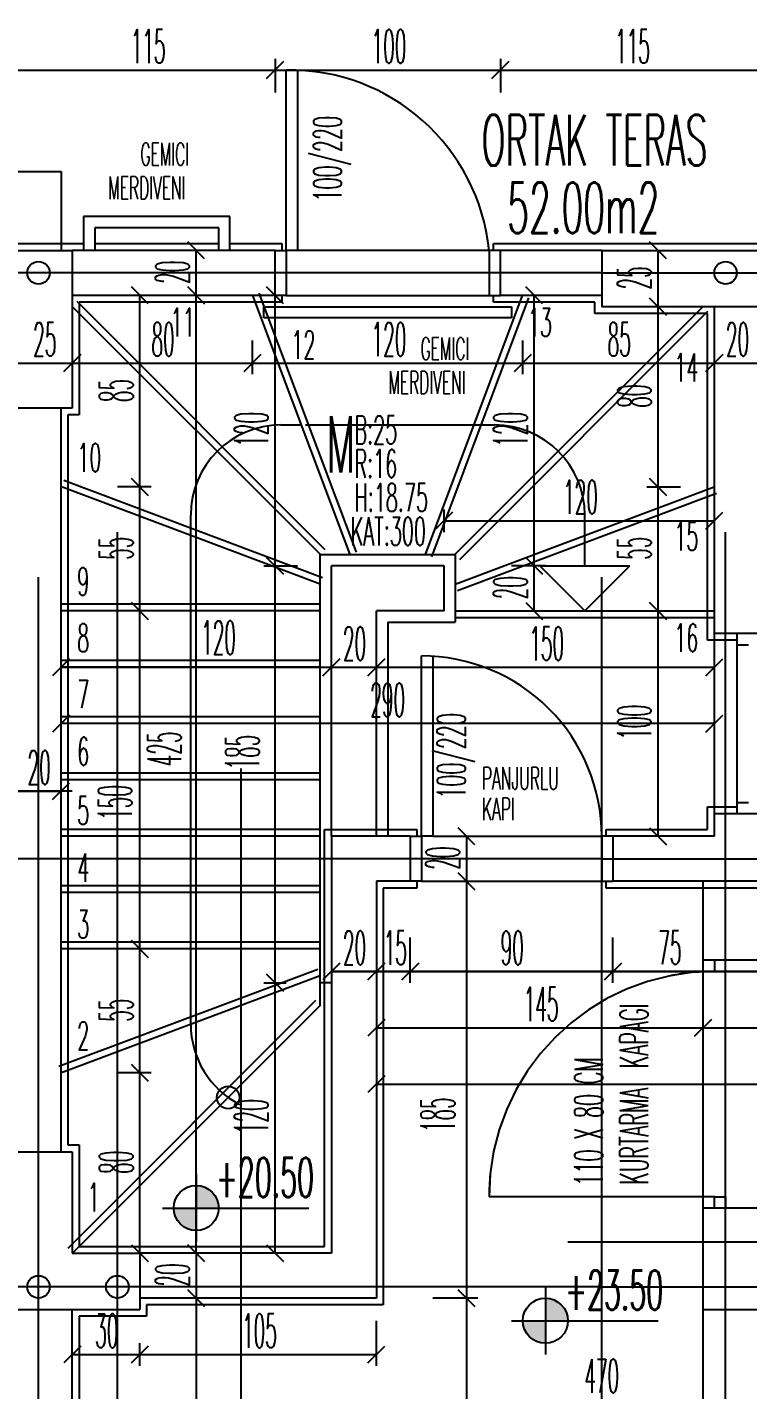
# Model space of a CAD drawing. Extents: x 78 to 306, y -397 to 18.
# Drawn here: x 276.9931 to 277.0571, y -396.5867 to -396.4658 of the extents above; entities that cross this region are included whole.
import ezdxf

# ---------------------------------------------------------------- set-up
doc = ezdxf.new("R2010")
doc.units = 0
doc.header["$LTSCALE"] = 0.5
doc.header["$MEASUREMENT"] = 0
for name, pattern in [('DASHDOT2', [0.5, 0.25, -0.125, 0, -0.125]), ('DASHED', [0.75, 0.5, -0.25]), ('DOT2', [0.125, 0, -0.125])]:
    doc.linetypes.add(name, pattern=pattern)
doc.layers.get('0').update_dxf_attribs({"linetype": 'CONTINUOUS'})
for name, color, linetype in [('AKS', 5, 'DASHDOT2'), ('ASHADE', 7, 'CONTINUOUS'), ('DUVAR', 6, 'CONTINUOUS'), ('IZDUSUM', 2, 'DOT2'), ('KAPI', 1, 'CONTINUOUS'), ('KOLON', 4, 'CONTINUOUS'), ('MERDIVEN', 3, 'CONTINUOUS'), ('OLCU', 31, 'CONTINUOUS'), ('SIVA', 7, 'CONTINUOUS'), ('TARAMA', 8, 'CONTINUOUS')]:
    doc.layers.add(name, color=color, linetype=linetype)
doc.styles.add('ICMEKAN', font='romans.shx', dxfattribs={"width": 0.55, "height": 0.2})
doc.styles.add('OLCU', font='romans.shx', dxfattribs={"width": 0.6, "height": 0.125})
doc.styles.add('OLCUIC', font='ROMANS.SHX', dxfattribs={"width": 0.4, "height": 0.15})

msp = doc.modelspace()

# ---------------------------------------------------------------- hatches: boundary and pattern name
at = {"layer": 'MERDIVEN'}
h = msp.add_hatch(color=256, dxfattribs=at)
h.paths.add_polyline_path([(277.008143941935, -396.5685598737721), (277.008143941935, -396.5705598737721), (277.010143941935, -396.5705598737721, 0.4142135623730743)])
h.paths.add_polyline_path([(277.008143941935, -396.5725598737721), (277.008143941935, -396.5705598737721), (277.006143941935, -396.5705598737721, 0.4142135623730743)])
h = msp.add_hatch(color=256, dxfattribs=at)
h.paths.add_polyline_path([(277.039143941935, -396.5785598737721), (277.039143941935, -396.5805598737721), (277.041143941935, -396.5805598737721, 0.4142135623730743)])
h.paths.add_polyline_path([(277.039143941935, -396.5825598737721), (277.039143941935, -396.5805598737721), (277.037143941935, -396.5805598737721, 0.4142135623730743)])

# ---------------------------------------------------------------- linework, layer by layer
at = {"color": 0, "linetype": 'ByBlock'}
for p, q in [((277.015893941935, -396.4688098737721), (277.014393941935, -396.4703098737721)), ((277.014393941935, -396.4703098737721), (277.015893941935, -396.4688098737721)), ((277.035893941935, -396.4688098737721), (277.034393941935, -396.4703098737721)), ((277.034393941935, -396.4703098737721), (277.035893941935, -396.4688098737721)), ((277.008893941935, -396.4863098737721), (277.007393941935, -396.4848098737721)), ((277.049893941935, -396.4863098737721), (277.048393941935, -396.4848098737721)), ((277.003893941935, -396.4903098737721), (277.002393941935, -396.4888098737721)), ((277.008893941935, -396.4903098737721), (277.007393941935, -396.4888098737721)), ((277.007393941935, -396.4888098737721), (277.008893941935, -396.4903098737721)), ((277.015893941935, -396.4903098737721), (277.014393941935, -396.4888098737721)), ((277.038893941935, -396.4903098737721), (277.037393941935, -396.4888098737721)), ((277.048393941935, -396.4898098737721), (277.049893941935, -396.4913098737721)), ((277.049893941935, -396.4913098737721), (277.048393941935, -396.4898098737721)), ((276.997893941935, -396.4948098737721), (276.996393941935, -396.4963098737721)), ((276.996393941935, -396.4963098737721), (276.997893941935, -396.4948098737721)), ((277.013893941935, -396.4948098737721), (277.012393941935, -396.4963098737721)), ((277.012393941935, -396.4963098737721), (277.013893941935, -396.4948098737721)), ((277.037893941935, -396.4948098737721), (277.036393941935, -396.4963098737721)), ((277.036393941935, -396.4963098737721), (277.037893941935, -396.4948098737721)), ((277.054893941935, -396.4948098737721), (277.053393941935, -396.4963098737721)), ((277.053393941935, -396.4963098737721), (277.054893941935, -396.4948098737721)), ((277.002393941935, -396.5058098737721), (277.003893941935, -396.5073098737721)), ((277.003893941935, -396.5073098737721), (277.002393941935, -396.5058098737721)), ((277.048393941935, -396.5058098737721), (277.049893941935, -396.5073098737721)), ((277.049893941935, -396.5073098737721), (277.048393941935, -396.5058098737721)), ((277.030893941935, -396.5088098737721), (277.029393941935, -396.5103098737721)), ((277.053393941935, -396.5103098737721), (277.054893941935, -396.5088098737721)), ((277.014393941935, -396.5128098737721), (277.015893941935, -396.5143098737721)), ((277.015893941935, -396.5143098737721), (277.014393941935, -396.5128098737721)), ((277.037393941935, -396.5128098737721), (277.038893941935, -396.5143098737721)), ((277.038893941935, -396.5143098737721), (277.037393941935, -396.5128098737721)), ((277.002393941935, -396.5168098737721), (277.003893941935, -396.5183098737721)), ((277.003893941935, -396.5183098737721), (277.002393941935, -396.5168098737721)), ((277.037393941935, -396.5168098737721), (277.038893941935, -396.5183098737721)), ((277.048393941935, -396.5168098737721), (277.049893941935, -396.5183098737721)), ((277.049893941935, -396.5183098737721), (277.048393941935, -396.5168098737721)), ((276.996893941935, -396.5218098737721), (276.995393941935, -396.5233098737721)), ((277.020893941935, -396.5218098737721), (277.019393941935, -396.5233098737721)), ((277.019393941935, -396.5233098737721), (277.020893941935, -396.5218098737721)), ((277.024893941935, -396.5218098737721), (277.023393941935, -396.5233098737721)), ((277.023393941935, -396.5233098737721), (277.024893941935, -396.5218098737721)), ((277.053393941935, -396.5233098737721), (277.054893941935, -396.5218098737721)), ((276.996893941935, -396.5268098737721), (276.995393941935, -396.5283098737721)), ((277.053393941935, -396.5283098737721), (277.054893941935, -396.5268098737721)), ((276.995393941935, -396.5343098737721), (276.996893941935, -396.5328098737721)), ((277.032893941935, -396.5383098737721), (277.031393941935, -396.5368098737721)), ((277.048393941935, -396.5368098737721), (277.049893941935, -396.5383098737721)), ((277.032893941935, -396.5423098737721), (277.031393941935, -396.5408098737721)), ((277.031393941935, -396.5408098737721), (277.032893941935, -396.5423098737721)), ((277.002393941935, -396.5468098737721), (277.003893941935, -396.5483098737721)), ((277.003893941935, -396.5483098737721), (277.002393941935, -396.5468098737721)), ((277.020893941935, -396.5488098737721), (277.019393941935, -396.5503098737721)), ((277.024893941935, -396.5488098737721), (277.023393941935, -396.5503098737721)), ((277.023393941935, -396.5503098737721), (277.024893941935, -396.5488098737721)), ((277.027893941935, -396.5488098737721), (277.026393941935, -396.5503098737721)), ((277.026393941935, -396.5503098737721), (277.027893941935, -396.5488098737721)), ((277.045893941935, -396.5488098737721), (277.044393941935, -396.5503098737721)), ((277.044393941935, -396.5503098737721), (277.045893941935, -396.5488098737721)), ((277.014393941935, -396.5498098737721), (277.015893941935, -396.5513098737721)), ((277.015893941935, -396.5513098737721), (277.014393941935, -396.5498098737721)), ((277.024893941935, -396.5538098737721), (277.023393941935, -396.5553098737721)), ((277.053893941935, -396.5538098737721), (277.052393941935, -396.5553098737721)), ((277.052393941935, -396.5553098737721), (277.053893941935, -396.5538098737721)), ((277.002393941935, -396.5578098737721), (277.003893941935, -396.5593098737721)), ((277.003893941935, -396.5593098737721), (277.002393941935, -396.5578098737721)), ((277.024893941935, -396.5588098737721), (277.023393941935, -396.5603098737721)), ((277.002393941935, -396.5738098737721), (277.003893941935, -396.5753098737721)), ((277.007393941935, -396.5738098737721), (277.008893941935, -396.5753098737721)), ((277.008893941935, -396.5753098737721), (277.007393941935, -396.5738098737721)), ((277.014393941935, -396.5738098737721), (277.015893941935, -396.5753098737721)), ((277.008893941935, -396.5793098737721), (277.007393941935, -396.5778098737721)), ((277.007393941935, -396.5778098737721), (277.008893941935, -396.5793098737721)), ((277.032893941935, -396.5793098737721), (277.031393941935, -396.5778098737721)), ((277.031393941935, -396.5778098737721), (277.032893941935, -396.5793098737721)), ((276.997893941935, -396.5828098737721), (276.996393941935, -396.5843098737721)), ((277.003893941935, -396.5828098737721), (277.002393941935, -396.5843098737721)), ((277.002393941935, -396.5843098737721), (277.003893941935, -396.5828098737721)), ((277.023393941935, -396.5843098737721), (277.024893941935, -396.5828098737721))]:
    msp.add_line(p, q, dxfattribs=at)
at = {"layer": 'AKS'}
for p, q in [((276.9941439419356, -396.8395598737792), (276.9941439419356, -396.3515598737792)), ((277.0441439419356, -396.8395598737792), (277.0441439419356, -396.3515598737792)), ((277.0011439419356, -396.8355598737792), (277.0011439419356, -396.3555598737792)), ((277.0551439419356, -396.8355598737792), (277.0551439419356, -396.3555598737792)), ((277.0441439419345, -396.4875598737792), (276.7521439419344, -396.4875598737792)), ((277.0441439419356, -396.4875598737792), (277.3361439419356, -396.4875598737792)), ((277.0441439419345, -396.5395598737792), (276.7481439419352, -396.5395598737792)), ((277.0441439419356, -396.5395598737792), (277.3401439419349, -396.5395598737792)), ((277.0441439419345, -396.5775598737792), (276.7481439419352, -396.5775598737792)), ((277.0441439419356, -396.5775598737792), (277.3401439419349, -396.5775598737792))]:
    msp.add_line(p, q, dxfattribs=at)
at = {"layer": 'ASHADE'}
for centre in [(276.9941439419355, -396.4875598737792), (277.0551439419356, -396.4875598737792), (276.9941439419355, -396.5775598737792), (277.0011439419355, -396.5775598737792)]:
    msp.add_circle(centre, 0.0009999999999999432, dxfattribs=at)
at = {"layer": 'DUVAR'}
for p, q in [((277.0151439419356, -396.4855598737771), (276.9971439419353, -396.4855598737775)), ((277.0151439419356, -396.4895598737764), (277.0151439419356, -396.4855598737772)), ((277.0441439419353, -396.4855598737768), (277.0351439419362, -396.4855598737769)), ((277.0351439419359, -396.4895598737755), (277.0351439419362, -396.4855598737769)), ((277.0151439419356, -396.4895598737763), (276.9971439419353, -396.4895598737771)), ((277.0441439419353, -396.4895598737752), (277.0351439419359, -396.4895598737756)), ((277.0541439419373, -396.5195598737716), (277.0541439419366, -396.4905598737813)), ((276.9961439419354, -396.5655598737721), (276.9961439419349, -396.4995598737721)), ((277.0581439419362, -396.5195598737719), (277.0541439419373, -396.5195598737716)), ((277.054143941936, -396.5375598737756), (277.0541439419371, -396.5355598737721)), ((277.0581439419362, -396.5355598737721), (277.0541439419371, -396.5355598737721)), ((277.0271439419353, -396.5375598737721), (277.0201439419353, -396.5375598737721)), ((277.0201439419353, -396.5375598737721), (277.0201439419353, -396.5745598737721)), ((277.0271439419353, -396.5375598737721), (277.0271439419353, -396.5415598737721)), ((277.054143941936, -396.5375598737721), (277.0451439419353, -396.5375598737721)), ((277.0451439419354, -396.5375598737721), (277.0451439419354, -396.5415598737721)), ((277.0271439419353, -396.5415598737721), (277.0241439419353, -396.5415598737721)), ((277.0241439419353, -396.5415598737721), (277.0241439419353, -396.5785598737721)), ((277.0601439419352, -396.5415598737721), (277.0451439419354, -396.5415598737721)), ((277.0201439419353, -396.5745598737721), (277.0031439419353, -396.5745598737721)), ((276.9971439419353, -396.609559873776), (276.9971439419353, -396.5795598737773)), ((277.0241439419353, -396.5785598737721), (277.0031439419353, -396.5785598737721))]:
    msp.add_line(p, q, dxfattribs=at)
at = {"layer": 'IZDUSUM', "ltscale": 0.6}
for p, q in [((276.9671439419293, -396.4785598737754), (276.9961439419353, -396.47855987378)), ((276.9961439419353, -396.4785598737754), (276.9961439419353, -396.4855598737721)), ((277.022360547796, -396.5123491997112), (277.0137355477945, -396.4893491997071)), ((277.0290509310877, -396.5127705478411), (277.0376759310892, -396.4897705478371)), ((277.0195980143567, -396.5121356097034), (276.997568206004, -396.4901058013507)), ((277.0315383976514, -396.5129841378408), (277.0535682060041, -396.4909543294881)), ((277.0193546159988, -396.5146118981327), (276.9963844243529, -396.5059980762655)), ((277.0313546160017, -396.5157354931458), (277.0543248076476, -396.5071216712786)), ((277.019143941935, -396.5169598737757), (276.9961439419348, -396.5169598737757)), ((277.0311439419357, -396.5181598737757), (277.0541439419358, -396.5181598737757)), ((277.019143941935, -396.5219598737757), (276.9961439419348, -396.5219598737757)), ((277.019143941935, -396.5269598737757), (276.9961439419348, -396.5269598737757)), ((277.019143941935, -396.5319598737757), (276.9961439419348, -396.5319598737757)), ((277.019143941935, -396.5369598737757), (276.9961439419348, -396.5369598737757)), ((277.019143941935, -396.5419598737757), (276.9961439419348, -396.5419598737757)), ((277.019143941935, -396.5469598737757), (276.9961439419348, -396.5469598737757)), ((277.0581439419352, -396.5485598737721), (277.053143941935, -396.5485598737721)), ((277.0189332678689, -396.5493842544064), (276.995963076223, -396.5579980762736)), ((277.0187494862193, -396.5521356097114), (276.9967494862273, -396.5741356097034)), ((277.0541439419351, -396.5695598737721), (277.0341439419352, -396.5695598737721)), ((277.0581439419352, -396.5705598737721), (277.053143941935, -396.5705598737721)), ((277.0531439419356, -396.5795598737752), (277.0911439419354, -396.5795598737778))]:
    msp.add_line(p, q, dxfattribs=at)
msp.add_arc((277.0541439419351, -396.5695598737721), 0.02, 90, 180, dxfattribs=at)
at = {"layer": 'KAPI', "linetype": 'DASHED', "ltscale": 0.4}
for p, q in [((277.0121439419351, -396.6315598737721), (277.0121439419351, -396.4320840608356)), ((276.841143941935, -396.5735598737721), (277.260143941935, -396.5735598737723))]:
    msp.add_line(p, q, dxfattribs=at)
at = {"layer": 'KAPI'}
for p, q in [((277.0161439419321, -396.4855598737716), (277.0161439419321, -396.4695598737716)), ((277.0171439419322, -396.4695598737716), (277.0171439419322, -396.4855598737716)), ((277.011143941935, -396.4825598737721), (276.998143941935, -396.4825598737721)), ((276.998143941935, -396.4825598737721), (276.998143941935, -396.4855598737721)), ((277.011143941935, -396.4855598737721), (277.011143941935, -396.4825598737721)), ((277.010143941935, -396.4835598737721), (276.999143941935, -396.4835598737721)), ((276.999143941935, -396.4835598737721), (276.999143941935, -396.4855598737721)), ((277.010143941935, -396.4855598737721), (277.010143941935, -396.4835598737721)), ((277.0151439419324, -396.4855598737716), (277.0161439419321, -396.4855598737716)), ((277.0171439419322, -396.4855598737716), (277.0161439419321, -396.4855598737716)), ((277.0161439419321, -396.4855598737716), (277.0161439419321, -396.4895598737715)), ((277.0341439419322, -396.4855598737716), (277.0341439419322, -396.4895598737715)), ((277.0351439419322, -396.4855598737716), (277.0341439419322, -396.4855598737716)), ((277.0161439419321, -396.4895598737715), (277.0151439419324, -396.4895598737715)), ((277.0341439419322, -396.4895598737715), (277.0351439419322, -396.4895598737715)), ((277.0141439419353, -396.4905598737721), (277.0361439419353, -396.4905598737721)), ((277.0141439419353, -396.4915598737721), (277.0141439419353, -396.4905598737721)), ((277.0361439419353, -396.4905598737721), (277.0361439419353, -396.4915598737721)), ((277.0361439419353, -396.4915598737721), (277.0141439419353, -396.4915598737721)), ((277.0156588461109, -396.5010598737721), (277.0175224838849, -396.5010598737721)), ((277.0178498770627, -396.5010598737721), (277.0346439419358, -396.5010598737721)), ((277.0076588461109, -396.5542529628465), (277.0076588461109, -396.5090598737721)), ((277.0426439419358, -396.5135598737757), (277.0426439419358, -396.5090598737721)), ((277.0191439419347, -396.5525598737757), (277.0191439419338, -396.5125598737762)), ((277.0201439419349, -396.5375598737721), (277.020143941935, -396.5135598737762)), ((277.0541439419373, -396.5355598737715), (277.0541439419373, -396.5195598737715)), ((277.0561737502928, -396.5355598737721), (277.0561737502928, -396.5195598737722)), ((277.0561737502928, -396.5205598737722), (277.0571737502929, -396.5205598737722)), ((277.0281439419321, -396.5375598737717), (277.0281439419321, -396.5215598737716)), ((277.0291439419322, -396.5215598737716), (277.0291439419322, -396.5375598737717)), ((277.019143941935, -396.5325598737757), (276.9961439419348, -396.5325598737757)), ((277.0561737502928, -396.534559873772), (277.0571737502929, -396.534559873772)), ((277.019143941935, -396.5375598737757), (276.9961439419348, -396.5375598737757)), ((277.0271439419324, -396.5375598737717), (277.0281439419321, -396.5375598737717)), ((277.0291439419322, -396.5375598737717), (277.0281439419321, -396.5375598737717)), ((277.0281439419321, -396.5375598737717), (277.0281439419321, -396.5415598737715)), ((277.0441439419322, -396.5375598737717), (277.0441439419322, -396.5415598737715)), ((277.0451439419322, -396.5375598737717), (277.0441439419322, -396.5375598737717)), ((277.0281439419321, -396.5415598737715), (277.0271439419324, -396.5415598737715)), ((277.0281439419321, -396.5415598737715), (277.0441439419322, -396.5415598737715)), ((277.0441439419322, -396.5415598737715), (277.0451439419322, -396.5415598737715)), ((277.019143941935, -396.5425598737757), (276.9961439419348, -396.5425598737757)), ((277.019143941935, -396.5475598737757), (276.9961439419348, -396.5475598737757)), ((277.0191439419339, -396.5499460519129), (276.996173750288, -396.5585598737801)), ((277.0201439419353, -396.5505598737757), (277.0191439419347, -396.5505598737757)), ((277.019173750288, -396.5525598737801), (276.997173750296, -396.5745598737721)), ((277.0361439419352, -396.5695598737721), (277.0341439419352, -396.5695598737721)), ((277.0531439419352, -396.5695598737721), (277.0511439419352, -396.5695598737721))]:
    msp.add_line(p, q, dxfattribs=at)
at = {"layer": 'KAPI', "ltscale": 1.4}
for p, q in [((277.034143941935, -396.4855598737721), (277.017143941935, -396.4855598737721)), ((277.0161439419321, -396.4895598737715), (277.0341439419322, -396.4895598737715)), ((277.029143941935, -396.5375598737721), (277.044143941935, -396.5375598737721))]:
    msp.add_line(p, q, dxfattribs=at)
at = {"layer": 'KAPI'}
for centre, radius, start, end in [((277.016422499357, -396.4873714966687), 0.01781380095500225, 5.836940994426736, 90.8959803324229), ((277.0156588461109, -396.5090598737721), 0.008, 90, 180), ((277.0346439419358, -396.5090598737721), 0.008, 0, 90), ((277.0281439419354, -396.5375598737721), 0.01599999999999909, 1.465599597219721e-09, 90.00000001139911), ((277.0541439419351, -396.5695598737721), 0.02, 95.75382471329121, 101.3077065066139), ((277.0156588461109, -396.5542529628465), 0.008, 180, 242.959124344251), ((277.0541439419351, -396.5695598737721), 0.02, 174.268032034726, 180)]:
    msp.add_arc(centre, radius, start, end, dxfattribs=at)
at = {"layer": 'KOLON'}
for p, q in [((276.9921439419353, -396.4855598737813), (276.9971439419353, -396.4855598737813)), ((276.9971439419353, -396.4855598737867), (276.9971439419353, -396.4995598737813)), ((277.0441439419353, -396.4855598737813), (277.0581439419353, -396.4855598737813)), ((277.0441439419353, -396.4855598737813), (277.0441439419353, -396.4905598737813)), ((277.0581439419353, -396.4905598737813), (277.0441439419353, -396.4905598737813)), ((276.9971439419353, -396.4995598737813), (276.9921439419353, -396.4995598737813)), ((276.9921439419353, -396.5655598737813), (276.9971439419353, -396.5655598737813)), ((276.9971439419353, -396.5655598737813), (276.9971439419353, -396.5745598737813)), ((276.9971439419353, -396.5745598737813), (277.0031439419353, -396.5745598737813)), ((277.0031439419353, -396.5745598737813), (277.0031439419353, -396.5795598737813)), ((276.9921439419353, -396.5795598737813), (277.0031439419353, -396.5795598737813))]:
    msp.add_line(p, q, dxfattribs=at)
at = {"layer": 'MERDIVEN', "linetype": 'ByBlock'}
for p, q in [((277.0217987502895, -396.5125598737762), (277.013173750288, -396.4895598737721)), ((277.0284891335812, -396.5125598737762), (277.0371141335827, -396.4895598737721)), ((277.019173750288, -396.5125598737721), (276.9971439419353, -396.4905300654194)), ((277.0311141335827, -396.5125598737721), (277.0531439419353, -396.4905300654194)), ((277.0191439419339, -396.5151736956393), (276.996173750288, -396.5065598737721)), ((277.0311439419368, -396.5151736956393), (277.0541141335827, -396.5065598737721)), ((277.0191439419338, -396.5125598737762), (277.0311439419362, -396.5125598737762)), ((277.0301439419356, -396.5135598737762), (277.020143941935, -396.5135598737762)), ((277.0291439419346, -396.5135598737762), (277.0291439419352, -396.5135598737762)), ((277.0301439419355, -396.5175598737721), (277.0301439419356, -396.5135598737762)), ((277.0386439419357, -396.5135598737757), (277.0466439419358, -396.5135598737757)), ((277.0426439419358, -396.5175598737757), (277.0386439419357, -396.5135598737757)), ((277.0426439419358, -396.5175598737757), (277.0466439419358, -396.5135598737757)), ((277.019143941935, -396.5175598737757), (276.9961439419348, -396.5175598737757)), ((277.0241439419354, -396.5375598737721), (277.0241439419356, -396.5175598737721)), ((277.0301439419355, -396.5175598737721), (277.0241439419356, -396.5175598737721)), ((277.0311439419357, -396.5175598737757), (277.0541439419358, -396.5175598737757)), ((277.0251439419361, -396.5185598737721), (277.0251439419355, -396.5375598737721)), ((277.0251439419361, -396.5185598737721), (277.031143941936, -396.5185598737721)), ((277.019143941935, -396.5225598737757), (276.9961439419348, -396.5225598737757)), ((277.019143941935, -396.5275598737757), (276.9961439419348, -396.5275598737757)), ((277.0531439419353, -396.609559873776), (277.053143941936, -396.5415598737721))]:
    msp.add_line(p, q, dxfattribs=at)
at = {"layer": 'MERDIVEN'}
for p, q in [((277.0311439419362, -396.5125598737762), (277.031143941936, -396.5185598737721)), ((277.008143941935, -396.5675598737721), (277.008143941935, -396.5735598737721)), ((277.008143941935, -396.5675598737721), (277.008143941935, -396.5735598737721)), ((277.005143941935, -396.5705598737721), (277.018143941935, -396.5705598737721)), ((277.005143941935, -396.5705598737721), (277.018143941935, -396.5705598737721)), ((277.039143941935, -396.5775598737721), (277.039143941935, -396.5835598737721)), ((277.039143941935, -396.5775598737721), (277.039143941935, -396.5835598737721)), ((277.036143941935, -396.5805598737721), (277.049143941935, -396.5805598737721)), ((277.036143941935, -396.5805598737721), (277.049143941935, -396.5805598737721))]:
    msp.add_line(p, q, dxfattribs=at)
at = {"layer": 'MERDIVEN', "linetype": 'ByBlock'}
msp.add_circle((277.0109867215666, -396.5607469025015), 0.0009999999999999432, dxfattribs=at)
at = {"layer": 'MERDIVEN'}
for centre in [(277.008143941935, -396.5705598737721), (277.008143941935, -396.5705598737721), (277.039143941935, -396.5805598737721), (277.039143941935, -396.5805598737721)]:
    msp.add_circle(centre, 0.002000000000000029, dxfattribs=at)
at = {"layer": 'OLCU', "ltscale": 1.4}
for p, q in [((277.015143941935, -396.4685598737721), (277.015143941935, -396.4715598737721)), ((277.035143941935, -396.4685598737721), (277.035143941935, -396.4715598737721)), ((276.992143941935, -396.4695598737721), (277.015143941935, -396.4695598737721)), ((277.015143941935, -396.4695598737721), (277.035143941935, -396.4695598737721)), ((277.035143941935, -396.4695598737721), (277.058143941935, -396.4695598737721)), ((277.008143941935, -396.4895598737721), (277.008143941935, -396.4855598737721)), ((277.049143941935, -396.4905598737721), (277.049143941935, -396.4855598737721)), ((277.003143941935, -396.5065598737721), (277.003143941935, -396.4895598737721)), ((277.008143941935, -396.5745598737721), (277.008143941935, -396.4895598737721)), ((277.015143941935, -396.5135598737721), (277.015143941935, -396.4895598737721)), ((277.038143941935, -396.5135598737721), (277.038143941935, -396.4895598737721)), ((277.049143941935, -396.5065598737721), (277.049143941935, -396.4905598737721)), ((277.013143941935, -396.4965598737721), (277.013143941935, -396.4935598737721)), ((277.037143941935, -396.4965598737721), (277.037143941935, -396.4935598737721)), ((276.992143941935, -396.4955598737721), (276.997143941935, -396.4955598737721)), ((276.997143941935, -396.4955598737721), (277.013143941935, -396.4955598737721)), ((277.013143941935, -396.4955598737721), (277.037143941935, -396.4955598737721)), ((277.037143941935, -396.4955598737721), (277.054143941935, -396.4955598737721)), ((277.054143941935, -396.4955598737721), (277.058143941935, -396.4955598737721)), ((277.004143941935, -396.5065598737721), (277.001143941935, -396.5065598737721)), ((277.003143941935, -396.5175598737721), (277.003143941935, -396.5065598737721)), ((277.048143941935, -396.5065598737721), (277.051143941935, -396.5065598737721)), ((277.049143941935, -396.5175598737721), (277.049143941935, -396.5065598737721)), ((277.030143941935, -396.5105598737721), (277.030143941935, -396.5085598737721)), ((277.030143941935, -396.5095598737721), (277.054143941935, -396.5095598737721)), ((277.014143941935, -396.5135598737721), (277.017143941935, -396.5135598737721)), ((277.015143941935, -396.5505598737721), (277.015143941935, -396.5135598737721)), ((277.039143941935, -396.5135598737721), (277.036143941935, -396.5135598737721)), ((277.038143941935, -396.5175598737721), (277.038143941935, -396.5135598737721)), ((277.003143941935, -396.5475598737721), (277.003143941935, -396.5175598737721)), ((277.049143941935, -396.5375598737721), (277.049143941935, -396.5175598737721)), ((276.996143941935, -396.5225598737721), (277.020143941935, -396.5225598737721)), ((277.020143941935, -396.5225598737721), (277.024143941935, -396.5225598737721)), ((277.024143941935, -396.5225598737721), (277.054143941935, -396.5225598737721)), ((277.054143941935, -396.5275598737721), (276.996143941935, -396.5275598737721)), ((276.997143941935, -396.5335598737721), (276.903143941935, -396.5335598737721)), ((276.992143941935, -396.5335598737721), (276.996143941935, -396.5335598737721)), ((277.032143941935, -396.5375598737721), (277.032143941935, -396.5415598737721)), ((277.032143941935, -396.5415598737721), (277.032143941935, -396.5785598737721)), ((277.027143941935, -396.5505598737721), (277.027143941935, -396.5465598737721)), ((277.045143941935, -396.5505598737721), (277.045143941935, -396.5465598737721)), ((277.003143941935, -396.5585598737721), (277.003143941935, -396.5475598737721)), ((277.014143941935, -396.5505598737721), (277.016143941935, -396.5505598737721)), ((277.015143941935, -396.5745598737721), (277.015143941935, -396.5505598737721)), ((277.091143941935, -396.5495598737721), (277.020143941935, -396.5495598737721)), ((277.020143941935, -396.5495598737721), (277.024143941935, -396.5495598737721)), ((277.024143941935, -396.5495598737721), (277.027143941935, -396.5495598737721)), ((277.027143941935, -396.5495598737721), (277.045143941935, -396.5495598737721)), ((277.045143941935, -396.5495598737721), (277.060143941935, -396.5495598737721)), ((277.024143941935, -396.5545598737721), (277.053143941935, -396.5545598737721)), ((277.053143941935, -396.5545598737721), (277.091143941935, -396.5545598737721)), ((277.004143941935, -396.5585598737721), (277.001143941935, -396.5585598737721)), ((277.003143941935, -396.5745598737721), (277.003143941935, -396.5585598737721)), ((277.024143941935, -396.5595598737721), (277.091143941935, -396.5595598737721)), ((277.008143941935, -396.5745598737721), (277.008143941935, -396.5785598737721)), ((277.008143941935, -396.5785598737721), (277.008143941935, -396.6095598737721)), ((277.033143941935, -396.5785598737721), (277.029143941935, -396.5785598737721)), ((277.032143941935, -396.5785598737721), (277.032143941935, -396.6095598737721)), ((277.024143941935, -396.5845598737721), (277.024143941935, -396.5805598737721)), ((277.003143941935, -396.5845598737721), (277.003143941935, -396.5825598737721)), ((276.997143941935, -396.5835598737721), (277.003143941935, -396.5835598737721)), ((277.003143941935, -396.5835598737721), (277.024143941935, -396.5835598737721))]:
    msp.add_line(p, q, dxfattribs=at)
at = {"layer": 'SIVA', "ltscale": 1.4}
for p, q in [((276.9915439419354, -396.4849598737813), (276.9971439419353, -396.4849598737813)), ((276.9971439419353, -396.4849598737813), (276.998143941935, -396.4849598737811)), ((276.999143941935, -396.4849598737808), (277.010143941935, -396.4849598737783)), ((277.011143941935, -396.4849598737781), (277.0157439419356, -396.484959873777)), ((277.0157439419356, -396.484959873777), (277.0157439419356, -396.4855598737716)), ((277.0345439419361, -396.4855598737716), (277.0345439419362, -396.4849598737769)), ((277.0345439419362, -396.4849598737769), (277.0441439419353, -396.4849598737767)), ((277.0441439419353, -396.4849598737767), (277.0587439419353, -396.4849598737815)), ((277.0157439419356, -396.4895598737715), (277.0157439419356, -396.4901598737763)), ((277.0345439419358, -396.4901598737757), (277.0345439419359, -396.4895598737715)), ((277.0157439419356, -396.4901598737763), (276.9977439419353, -396.4901598737771)), ((276.9977439419353, -396.4901598737771), (276.9977439419353, -396.5001598737813)), ((277.0435439419354, -396.4901598737753), (277.0345439419358, -396.4901598737757)), ((277.0435439419354, -396.4911598737813), (277.0435439419354, -396.4901598737753)), ((277.0535439419365, -396.4911598737813), (277.0435439419354, -396.4911598737813)), ((277.0535439419373, -396.5201598737715), (277.0535439419365, -396.4911598737813)), ((276.9977439419353, -396.5001598737813), (276.9967439419349, -396.5001598737813)), ((276.9967439419349, -396.5001598737813), (276.9967439419353, -396.5649598737813)), ((277.0561737502928, -396.5201598737717), (277.0535439419373, -396.5201598737715)), ((277.0535439419364, -396.5369598737721), (277.0535439419374, -396.5349598737721)), ((277.0535439419374, -396.5349598737721), (277.0561737502928, -396.5349598737721)), ((277.0195439419354, -396.5739598737724), (277.0195439419353, -396.5369598737721)), ((277.0195439419353, -396.5369598737721), (277.0277439419353, -396.5369598737721)), ((277.0277439419353, -396.5369598737721), (277.0277439419353, -396.5375598737717)), ((277.0445439419353, -396.5375598737717), (277.0445439419353, -396.5369598737721)), ((277.0445439419353, -396.5369598737721), (277.0535439419364, -396.5369598737721)), ((277.0277439419353, -396.5415598737715), (277.0277439419353, -396.5421598737721)), ((277.0445439419353, -396.5421598737721), (277.0445439419353, -396.5415598737715)), ((277.0277439419353, -396.5421598737721), (277.0247439419354, -396.5421598737721)), ((277.0247439419354, -396.5421598737721), (277.0247439419354, -396.5791598737721)), ((277.0607439419352, -396.5421598737721), (277.0445439419353, -396.5421598737721)), ((276.9967439419353, -396.5649598737813), (276.9977439419353, -396.5649598737813)), ((276.9977439419353, -396.5649598737813), (276.9977439419353, -396.5739598737813)), ((276.9977439419353, -396.5739598737813), (277.0031439419353, -396.5739598737813)), ((277.0031439419353, -396.5739598737813), (277.0195439419354, -396.5739598737724)), ((277.0247439419354, -396.5791598737721), (277.0037439419353, -396.5791598737721)), ((277.0037439419353, -396.5791598737721), (277.0037439419353, -396.5801598737813)), ((277.0037439419353, -396.5801598737813), (276.9977439419353, -396.5801598737813)), ((276.9977439419353, -396.5801598737813), (276.9977439419353, -396.608959873776))]:
    msp.add_line(p, q, dxfattribs=at)
at = {"layer": 'TARAMA', "ltscale": 1.4}
for p, q in [((277.0541439419351, -396.5485598737721), (277.0541439419351, -396.5495598737721)), ((277.0551439419352, -396.5495598737721), (277.0551439419352, -396.5485598737721)), ((277.0541439419351, -396.5495598737721), (277.0551439419352, -396.5495598737721)), ((277.0541439419351, -396.5705598737721), (277.0541439419351, -396.5695598737721)), ((277.0541439419351, -396.5695598737721), (277.0551439419352, -396.5695598737721)), ((277.0551439419352, -396.5695598737721), (277.0551439419352, -396.5705598737721))]:
    msp.add_line(p, q, dxfattribs=at)

# ---------------------------------------------------------------- texts
at = {"layer": 'KAPI', "style": 'OLCU', "width": 0.5}
for s, height, rotation, p in [('100/220', 0.002499999999999999, 90.00000000179129, (277.0210470352334, -396.4812349798037)), ('GEMICI', 0.001999999999999999, 359.9999999982087, (277.0031944828172, -396.4780188131518)), ('MERDIVENI', 0.001999999999999999, 359.9999999982087, (277.00033733996, -396.4810188131518)), ('11', 0.0025, 359.9999999982087, (277.0058739671088, -396.4932031450023)), ('13', 0.0025, 359.9999999982087, (277.0375821662639, -396.4932031450023)), ('12', 0.0025, 359.9999999982087, (277.016582166264, -396.4952031450023)), ('GEMICI', 0.001999999999999999, 359.9999999982087, (277.0280644351562, -396.4952854622625)), ('14', 0.0025, 359.9999999982087, (277.050582166264, -396.4972031450023)), ('MERDIVENI', 0.001999999999999999, 359.9999999982087, (277.0252072922991, -396.4982854622623)), ('B:25', 0.0025, 359.9999999982087, (277.022188774355, -396.5027480315264)), ('10', 0.0025, 359.9999999982087, (276.997582166264, -396.5052031450023)), ('R:16', 0.0025, 359.9999999982087, (277.022188774355, -396.5057480315264)), ('H:18.75', 0.0025, 359.9999999982087, (277.022188774355, -396.5087480315265)), ('KAT:300', 0.0025, 359.9999999982087, (277.0218466582246, -396.5117480315264)), ('15', 0.0025, 359.9999999982087, (277.050582166264, -396.5122031450023)), ('9', 0.0025, 359.9999999982087, (276.997582166264, -396.5162031450024)), ('8', 0.0025, 359.9999999982087, (276.997582166264, -396.521203484224)), ('16', 0.0025, 359.9999999982087, (277.050582166264, -396.5212031450023)), ('7', 0.0025, 359.9999999982087, (276.997582166264, -396.5262031450023)), ('100/220', 0.002499999999999999, 90.00000000179129, (277.0320470352333, -396.5342349798037)), ('6', 0.0025, 359.9999999982087, (276.997582166264, -396.5312783672858)), ('5', 0.0025, 359.9999999982087, (276.997582166264, -396.5365229914524)), ('4', 0.0025, 359.9999999982087, (276.997582166264, -396.5415982137359)), ('3', 0.0025, 359.9999999982087, (276.997582166264, -396.5466112374698)), ('KURTARMA  KAPAGI', 0.002499999999999999, 90.00000000179129, (277.0482605506116, -396.5684833225116)), ('2', 0.0025, 359.9999999982087, (276.997582166264, -396.5565309990171)), ('110 X 80 CM', 0.002499999999999999, 90.00000000179129, (277.0442409428598, -396.5685727148769)), ('1', 0.0025, 359.9999999982087, (276.9985050312303, -396.5708510657064))]:
    msp.add_text(s, height=height, rotation=rotation, dxfattribs=at).set_placement(p)
at = {"layer": 'KAPI', "linetype": 'Continuous', "style": 'ICMEKAN', "width": 0.5}
for s, p in [('PANJURLU', (277.0335188709736, -396.5334222398787)), ('KAPI', (277.0335188709736, -396.5361391510326))]:
    msp.add_text(s, height=0.002, dxfattribs=at).set_placement(p)
at = {"layer": 'MERDIVEN', "linetype": 'ByBlock', "style": 'OLCU', "width": 0.5}
for s, p in [('ORTAK TERAS', (277.0334749961605, -396.4780347314376)), ('52.00m2', (277.0357607104461, -396.4840347314373))]:
    msp.add_text(s, height=0.004500000000000001, dxfattribs=at).set_placement(p)
at = {"layer": 'MERDIVEN', "style": 'OLCU', "width": 0.5}
for s, height, p in [('M', 0.005, (277.0196921623879, -396.5052676984658)), ('+20.50', 0.0035, (277.0098989506467, -396.5695896914342)), ('+23.50', 0.0035, (277.0408989506467, -396.5795896914343))]:
    msp.add_text(s, height=height, dxfattribs=at).set_placement(p)
at = {"layer": 'OLCU', "style": 'OLCUIC', "width": 0.4}
for s, p in [('115', (277.0023296562208, -396.4689598737721)), ('100', (277.0237153705065, -396.4689598737721)), ('115', (277.0453296562208, -396.4689598737721)), ('25', (276.9936725133636, -396.4949598737721)), ('80', (277.0041725133636, -396.4949598737721)), ('120', (277.0237153705065, -396.4949598737721)), ('85', (277.0446725133636, -396.4949598737721)), ('20', (277.0551725133636, -396.4949598737721)), ('120', (277.0407153705065, -396.5089598737721)), ('120', (277.0085848968747, -396.52144141152)), ('20', (277.0211725133636, -396.5219598737721)), ('150', (277.0377153705065, -396.5219598737721)), ('290', (277.0236010847922, -396.5269598737721)), ('20', (276.9931725133636, -396.5329598737721)), ('20', (277.0211725133636, -396.5489598737721)), ('15', (277.0247867990779, -396.5489598737721)), ('90', (277.0351725133636, -396.5489598737721)), ('75', (277.0491604423747, -396.5489428019318)), ('145', (277.0372153705064, -396.5539598737721)), ('30', (276.9991725133636, -396.5829598737721)), ('105', (277.0122153705065, -396.5829598737721)), ('470', (277.0426010847922, -396.5869598737721))]:
    msp.add_text(s, height=0.003, dxfattribs=at).set_placement(p)
for s, p in [('20', (277.007543941935, -396.4885313023435)), ('25', (277.048543941935, -396.4890313023435)), ('85', (277.002543941935, -396.4990313023435)), ('80', (277.048543941935, -396.4995313023435)), ('120', (277.014543941935, -396.5029884452006)), ('120', (277.037543941935, -396.5029884452006)), ('55', (277.002543941935, -396.5130313023435)), ('55', (277.048543941935, -396.5130313023435)), ('20', (277.037543941935, -396.5165313023435)), ('100', (277.048543941935, -396.5289884452006)), ('425', (277.0068058139399, -396.5313508003873)), ('185', (277.0137450308481, -396.5316396725668)), ('150', (277.0024258936922, -396.5361106216641)), ('20', (277.031543941935, -396.5405313023435)), ('55', (277.002543941935, -396.5540313023435)), ('120', (277.014543941935, -396.5639884452007)), ('185', (277.0310911630161, -396.5638231037373)), ('80', (277.002543941935, -396.5675313023435)), ('20', (277.007543941935, -396.5775313023435))]:
    msp.add_text(s, height=0.003, rotation=90, dxfattribs=at).set_placement(p)

doc.saveas('drawing.dxf')
